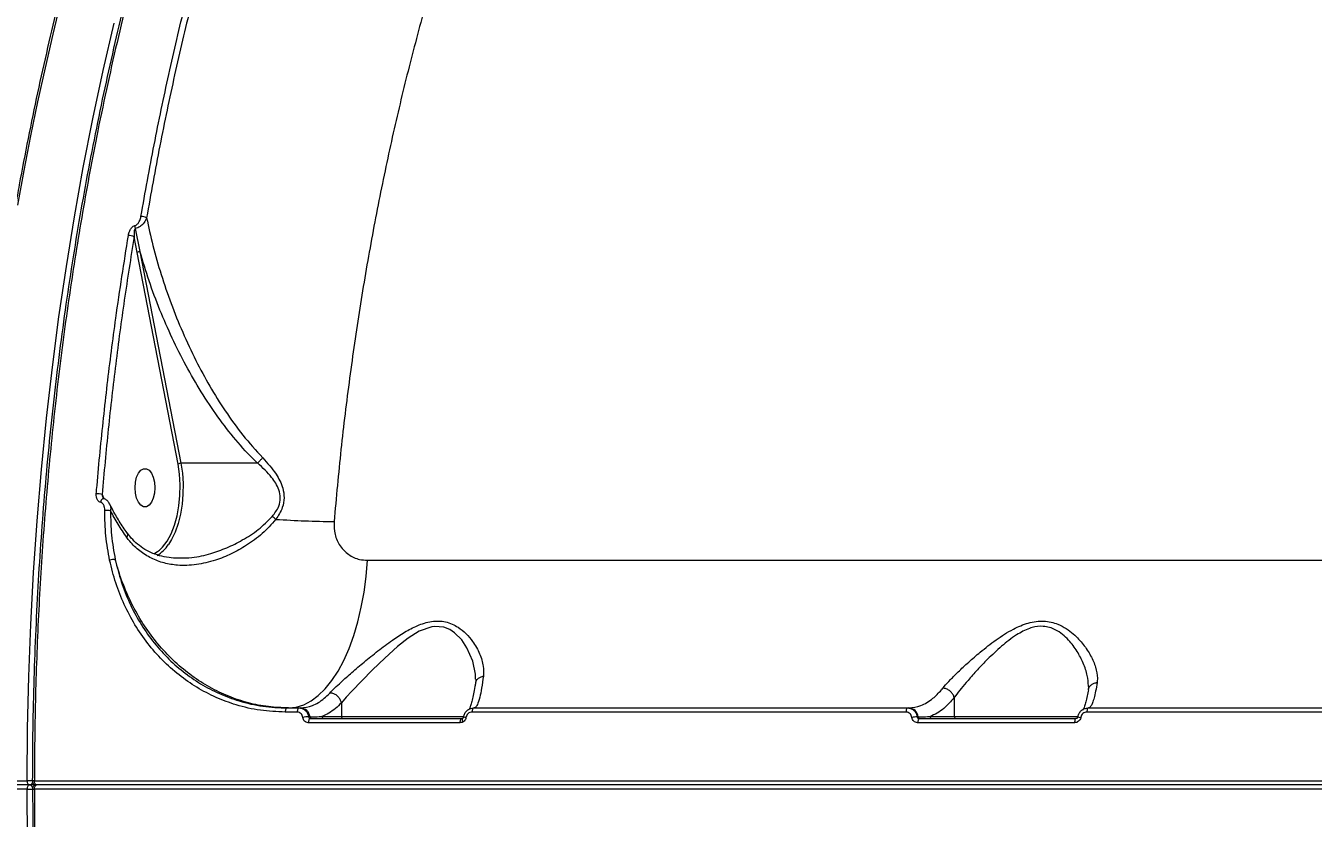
# Model space of a CAD drawing. Header units: millimetres. Extents: x -6028 to 5958, y -6064 to 4137.
# Drawn here: x -1235.9 to -934.9, y 1356 to 1541.2 of the extents above; entities that cross this region are included whole.
import ezdxf

# ---------------------------------------------------------------- set-up
doc = ezdxf.new("R2010")
doc.units = ezdxf.units.MM
for name, color, linetype in [('DIKOM_ОБЪЕКТ', 7, 'Continuous'), ('DIKOM_РАЗМЕР_ЗОНА', 7, 'Continuous'), ('DIKOM_РАЗМЕР_ОБЪЕКТА', 7, 'Continuous')]:
    doc.layers.add(name, color=color, linetype=linetype)
doc.styles.add('style1', font='arial.ttf', dxfattribs={"width": 0.8})
doc.dimstyles.new('1-50', dxfattribs={"dimtxt": 300, "dimasz": 200, "dimexe": 100, "dimexo": 0, "dimgap": 100, "dimtad": 1, "dimtxsty": 'style1', "dimcen": 200, "dimclrd": 7, "dimclre": 7, "dimclrt": 7, "dimadec": 1, "dimazin": 2, "dimtfac": 1, "dimtmove": 0, "dimatfit": 2, "dimfxl": 0, "dimlwd": 25, "dimlwe": 18, "dimarcsym": 0})

# ---------------------------------------------------------------- blocks, each defined once
blk = doc.blocks.new('*D9')
at = {"layer": 'Defpoints', "color": 0, "transparency": 16777216}
for p in [(-6027.56, 1459.58), (4556.58, 1382.7), (4556.58, -5964.37)]:
    blk.add_point(p, dxfattribs=at)
at = {"layer": 'DIKOM_РАЗМЕР_ЗОНА', "color": 7, "lineweight": 18, "transparency": 16777216}
for p, q in [((-6027.56, 1459.58), (-6027.56, -6064.37)), ((4556.58, 1382.7), (4556.58, -6064.37))]:
    blk.add_line(p, q, dxfattribs=at)
at = {"layer": 'DIKOM_РАЗМЕР_ЗОНА', "color": 7, "lineweight": 25, "transparency": 16777216}
blk.add_line((-5827.56, -5964.37), (4356.58, -5964.37), dxfattribs=at)
at = {"layer": 'DIKOM_РАЗМЕР_ЗОНА', "color": 7, "transparency": 16777216}
for points in [[(-5827.56, -5931.03), (-5827.56, -5997.7), (-6027.56, -5964.37)], [(4356.58, -5931.03), (4356.58, -5997.7), (4556.58, -5964.37)]]:
    blk.add_solid(points, dxfattribs=at)
at = {"layer": 'DIKOM_РАЗМЕР_ЗОНА', "color": 7, "transparency": 16777216, "insert": (157.08, -5711.2), "char_height": 300, "attachment_point": 5, "style": 'style1'}
blk.add_mtext('10600', dxfattribs=at)
blk = doc.blocks.new('*D12')
at = {"layer": 'Defpoints', "color": 0, "transparency": 16777216}
for p in [(3056.58, 1987.9), (-4027.97, 676.5), (3056.58, -3714.77)]:
    blk.add_point(p, dxfattribs=at)
at = {"layer": 'DIKOM_РАЗМЕР_ОБЪЕКТА', "color": 7, "lineweight": 18, "transparency": 16777216}
for p, q in [((3056.58, 1987.9), (3056.58, -3814.77)), ((-4027.97, 676.5), (-4027.97, -3814.77))]:
    blk.add_line(p, q, dxfattribs=at)
at = {"layer": 'DIKOM_РАЗМЕР_ОБЪЕКТА', "color": 7, "lineweight": 25, "transparency": 16777216}
blk.add_line((-3827.97, -3714.77), (2856.58, -3714.77), dxfattribs=at)
at = {"layer": 'DIKOM_РАЗМЕР_ОБЪЕКТА', "color": 7, "transparency": 16777216}
for points in [[(-3827.97, -3681.44), (-3827.97, -3748.11), (-4027.97, -3714.77)], [(2856.58, -3681.44), (2856.58, -3748.11), (3056.58, -3714.77)]]:
    blk.add_solid(points, dxfattribs=at)
at = {"layer": 'DIKOM_РАЗМЕР_ОБЪЕКТА', "color": 7, "transparency": 16777216, "insert": (20, -3461.6), "char_height": 300, "attachment_point": 5, "style": 'style1'}
blk.add_mtext('7100', dxfattribs=at)

msp = doc.modelspace()

# ---------------------------------------------------------------- linework, layer by layer
at = {"layer": 'DIKOM_ОБЪЕКТ', "color": 7, "linetype": 'Continuous', "lineweight": 15}
for p, q in [((-1210.3, 1493.814), (-1209.21, 1488.411)), ((-1209.88, 1488.235), (-1210.579, 1491.894)), ((-1200.313, 1438.762), (-1209.88, 1488.235)), ((-1209.21, 1488.411), (-1199.644, 1438.937)), ((-1181.691, 1438.937), (-1199.644, 1438.937)), ((-1218.066, 1431.646), (-1217.664, 1430.709)), ((-1200.397, 1416.814), (-1199.969, 1416.828)), ((-1155.994, 1416.273), (-677.336, 1416.273)), ((-987.413, 1386.788), (-987.431, 1386.946)), ((-1162.106, 1382.967), (-1162.106, 1379.771)), ((-1018.82, 1384.175), (-1018.82, 1379.771)), ((-1172.427, 1380.811), (-1175.262, 1380.811)), ((-1174.797, 1381.771), (-1171.964, 1381.771)), ((-1171.964, 1381.771), (-1171.686, 1381.771)), ((-1169.778, 1379.687), (-1169.45, 1379.687)), ((-1169.379, 1379.271), (-1133.968, 1379.271)), ((-1166.677, 1379.771), (-1162.106, 1379.771)), ((-1162.106, 1379.771), (-1133.455, 1379.771)), ((-1133.528, 1379.687), (-1133.534, 1379.684)), ((-1030.092, 1380.811), (-1131.556, 1380.811)), ((-1131.126, 1381.771), (-1029.747, 1381.771)), ((-1029.747, 1381.771), (-1029.468, 1381.771)), ((-1027.481, 1379.687), (-1027.232, 1379.687)), ((-1027, 1379.271), (-990.364, 1379.271)), ((-1024.452, 1379.771), (-1018.82, 1379.771)), ((-1018.82, 1379.771), (-989.796, 1379.771)), ((-989.903, 1379.687), (-989.908, 1379.687)), ((-881.199, 1380.811), (-987.79, 1380.811)), ((-987.48, 1381.771), (-880.976, 1381.771)), ((-1134.4, 1378.305), (-1169.84, 1378.305)), ((-990.677, 1378.305), (-1027.344, 1378.305)), ((-1650.488, 1364.773), (-1235.619, 1364.773)), ((-1235.104, 1363.771), (-1649.973, 1363.771)), ((-1233.39, 1363.771), (-1235.104, 1363.771)), ((-1233.904, 1364.773), (-612.567, 1364.773)), ((-612.567, 1363.771), (-1233.39, 1363.771)), ((-1235.619, 1362.768), (-1650.488, 1362.768)), ((-612.567, 1362.768), (-1233.904, 1362.768))]:
    msp.add_line(p, q, dxfattribs=at)
at = {"layer": 'DIKOM_ОБЪЕКТ', "color": 7, "linetype": 'Continuous', "lineweight": 15, "flags": 128}
for points in [[(-1223.665, 1562.404), (-1225.725, 1554.765), (-1227.704, 1547.046), (-1229.601, 1539.25), (-1231.415, 1531.379), (-1233.145, 1523.438), (-1234.791, 1515.43), (-1236.352, 1507.358), (-1237.827, 1499.225)], [(-1235.619, 1364.773), (-1235.513, 1376.96), (-1235.225, 1389.136), (-1234.755, 1401.291), (-1234.103, 1413.414), (-1233.271, 1425.496), (-1232.258, 1437.525), (-1231.066, 1449.493), (-1229.696, 1461.388), (-1228.148, 1473.201), (-1226.425, 1484.921), (-1224.527, 1496.54), (-1222.456, 1508.047), (-1220.215, 1519.432), (-1217.803, 1530.686), (-1215.225, 1541.8)], [(-1210.364, 1433.23), (-1210.27, 1434.498), (-1209.996, 1435.663), (-1209.564, 1436.631), (-1209.009, 1437.323), (-1208.376, 1437.684), (-1207.716, 1437.684), (-1207.083, 1437.323), (-1206.528, 1436.631), (-1206.096, 1435.663), (-1205.822, 1434.498), (-1205.728, 1433.23), (-1205.822, 1431.962), (-1206.096, 1430.797), (-1206.528, 1429.829), (-1207.083, 1429.136), (-1207.716, 1428.776), (-1208.376, 1428.776), (-1209.009, 1429.136), (-1209.564, 1429.829), (-1209.996, 1430.797), (-1210.27, 1431.962), (-1210.364, 1433.23)], [(-1204.641, 1418.66), (-1203.926, 1419.373), (-1202.87, 1420.78), (-1201.939, 1422.488), (-1201.155, 1424.455), (-1200.538, 1426.634), (-1200.102, 1428.973), (-1199.859, 1431.414), (-1199.813, 1433.899), (-1199.965, 1436.368), (-1200.313, 1438.762)], [(-1199.644, 1438.937), (-1199.299, 1436.602), (-1199.134, 1434.193), (-1199.153, 1431.763), (-1199.356, 1429.365), (-1199.738, 1427.051), (-1200.291, 1424.871), (-1201.002, 1422.872), (-1201.858, 1421.098), (-1202.574, 1419.95)], [(-1205.967, 1417.747), (-1205.081, 1418.301), (-1204.641, 1418.66)], [(-1174.456, 1381.771), (-1172.678, 1381.953), (-1170.917, 1382.498), (-1169.187, 1383.402), (-1167.506, 1384.655), (-1165.888, 1386.247), (-1164.348, 1388.163), (-1162.901, 1390.385), (-1161.559, 1392.894), (-1160.334, 1395.666), (-1159.238, 1398.675), (-1158.281, 1401.896), (-1157.471, 1405.297), (-1156.817, 1408.849), (-1156.323, 1412.519), (-1155.994, 1416.273)], [(-1130.752, 1388.495), (-1130.741, 1389.636), (-1131.379, 1392.677), (-1132.744, 1395.798), (-1133.99, 1397.65), (-1135.638, 1399.32), (-1136.794, 1400.09), (-1138.16, 1400.64), (-1140.347, 1400.825), (-1140.988, 1400.737), (-1143.892, 1399.694), (-1146.489, 1398.074), (-1148.989, 1396.109), (-1151.972, 1393.437), (-1154.822, 1390.678), (-1157.357, 1388.117), (-1159.695, 1385.671), (-1160.99, 1384.26), (-1162.106, 1382.974), (-1162.106, 1382.973), (-1162.106, 1382.973)], [(-1174.797, 1381.771), (-1174.885, 1381.752), (-1174.97, 1381.698), (-1175.049, 1381.61), (-1175.119, 1381.492), (-1175.177, 1381.347), (-1175.221, 1381.181), (-1175.25, 1381), (-1175.262, 1380.811)], [(-1171.964, 1381.771), (-1172.052, 1381.752), (-1172.137, 1381.698), (-1172.216, 1381.61), (-1172.285, 1381.492), (-1172.343, 1381.347), (-1172.387, 1381.181), (-1172.416, 1381), (-1172.427, 1380.811)], [(-1169.379, 1379.271), (-1169.467, 1379.252), (-1169.552, 1379.198), (-1169.63, 1379.109), (-1169.699, 1378.99), (-1169.757, 1378.844), (-1169.8, 1378.677), (-1169.828, 1378.495), (-1169.84, 1378.305)], [(-1133.968, 1379.271), (-1134.05, 1379.252), (-1134.13, 1379.198), (-1134.203, 1379.109), (-1134.268, 1378.99), (-1134.322, 1378.844), (-1134.363, 1378.677), (-1134.389, 1378.495), (-1134.4, 1378.305)], [(-1133.758, 1379.33), (-1133.811, 1379.294), (-1133.848, 1379.233), (-1133.868, 1379.149), (-1133.872, 1379.044), (-1133.857, 1378.921), (-1133.826, 1378.784), (-1133.779, 1378.638), (-1133.717, 1378.485)], [(-1131.126, 1381.771), (-1131.208, 1381.752), (-1131.287, 1381.698), (-1131.36, 1381.61), (-1131.424, 1381.492), (-1131.478, 1381.347), (-1131.518, 1381.181), (-1131.545, 1381), (-1131.556, 1380.811)], [(-1029.747, 1381.771), (-1029.813, 1381.752), (-1029.876, 1381.698), (-1029.935, 1381.61), (-1029.986, 1381.492), (-1030.029, 1381.347), (-1030.062, 1381.181), (-1030.083, 1381), (-1030.092, 1380.811)], [(-1027, 1379.271), (-1027.066, 1379.252), (-1027.129, 1379.198), (-1027.188, 1379.109), (-1027.239, 1378.99), (-1027.282, 1378.844), (-1027.314, 1378.677), (-1027.335, 1378.495), (-1027.344, 1378.305)], [(-990.364, 1379.271), (-990.424, 1379.252), (-990.481, 1379.198), (-990.535, 1379.109), (-990.582, 1378.99), (-990.621, 1378.844), (-990.65, 1378.677), (-990.669, 1378.495), (-990.677, 1378.305)], [(-987.48, 1381.771), (-987.539, 1381.752), (-987.596, 1381.698), (-987.648, 1381.61), (-987.695, 1381.492), (-987.734, 1381.347), (-987.763, 1381.181), (-987.782, 1381), (-987.79, 1380.811)], [(-1235.619, 1364.773), (-1235.609, 1364.578), (-1235.58, 1364.39), (-1235.533, 1364.216), (-1235.469, 1364.064), (-1235.391, 1363.94), (-1235.302, 1363.847), (-1235.205, 1363.79), (-1235.104, 1363.771)], [(-1235.104, 1363.771), (-1235.205, 1363.751), (-1235.302, 1363.694), (-1235.391, 1363.602), (-1235.469, 1363.477), (-1235.533, 1363.325), (-1235.58, 1363.152), (-1235.609, 1362.964), (-1235.619, 1362.768)], [(-1233.39, 1363.771), (-1233.49, 1363.79), (-1233.587, 1363.847), (-1233.676, 1363.94), (-1233.754, 1364.064), (-1233.818, 1364.216), (-1233.865, 1364.39), (-1233.894, 1364.578), (-1233.904, 1364.773)], [(-1233.904, 1362.768), (-1233.894, 1362.964), (-1233.865, 1363.152), (-1233.818, 1363.325), (-1233.754, 1363.477), (-1233.676, 1363.602), (-1233.587, 1363.694), (-1233.49, 1363.751), (-1233.39, 1363.771)], [(-1235.513, 1350.581), (-1235.619, 1362.768)]]:
    msp.add_lwpolyline(points, dxfattribs=at)
at = {"layer": 'DIKOM_ОБЪЕКТ', "color": 7, "linetype": 'Continuous', "lineweight": 15}
for centre, radius, start, end in [((-1208.966, 1493.671), 2.951, 63.82366, 90.19908), ((-1208.227, 1494.512), 2.187, 181.14208, 198.60275), ((-1211.893, 1489.227), 2.973, 63.78227, 90.46346), ((-1209.224, 1487.1), 1.311, 89.39053, 120.01952), ((-1199.658, 1437.627), 1.311, 89.38961, 120.02044), ((-1219.386, 1426.355), 5.453, 75.99468, 90.37167), ((-1217.492, 1429.739), 0.979, 108.95043, 174.018), ((-1217.008, 1423.317), 4.608, 78.52826, 95.21344), ((-1206.466, 1388.434), 47.357, 52.18433, 53.48617), ((-1161.23, 1671.166), 245.855, 266.22186, 269.39267), ((-1209.597, 1424.588), 8.417, 301.52536, 326.55978), ((-1215.247, 1413.504), 2.964, 84.93781, 110.78147), ((-1171.781, 1379.427), 2.345, 6.36768, 87.66891), ((-1169.876, 1373.525), 6.163, 89.08916, 101.78204), ((-1168.984, 1379.739), 0.469, 186.36592, 267.66919), ((-1166.199, 1379.748), 0.478, 177.33871, 267.07373), ((-1161.628, 1379.748), 0.479, 177.35333, 267.05911), ((-1132.649, 1382.292), 2.754, 251.25244, 263.13242), ((-1029.563, 1379.427), 2.345, 6.36703, 87.66879), ((-1027.366, 1372.575), 7.113, 90.92597, 100.97094), ((-1026.766, 1379.739), 0.469, 186.36964, 267.66547), ((-1023.975, 1379.748), 0.478, 177.34243, 267.06626), ((-1018.342, 1379.748), 0.478, 177.34035, 267.06834), ((-987.959, 1388.082), 8.619, 256.92907, 261.4923), ((-1235.626, 947.861), 416.912, 89.83006, 89.99904), ((-1235.144, 1364.639), 0.869, 272.65056, 343.12013), ((-1235.144, 1362.903), 0.869, 16.87987, 87.34944), ((-1233.39, 1364.771), 1, 179.92957, 270), ((-1233.39, 1362.771), 1, 90, 180.07043), ((-1234.056, 1327.736), 37.037, 89.76518, 90.5163), ((-1235.608, 1767.517), 404.749, 269.99842, 270.17248), ((-1234.054, 1401.648), 38.88, 269.50559, 270.22129)]:
    msp.add_arc(centre, radius, start, end, dxfattribs=at)
for points, knots in [([(-1065.735, 1773.28), (-1066.212, 1773.079), (-1068.634, 1772.062), (-1072.957, 1769.927), (-1078.691, 1766.866), (-1084.359, 1763.486), (-1089.966, 1759.817), (-1095.514, 1755.851), (-1101.004, 1751.589), (-1106.438, 1747.03), (-1111.816, 1742.171), (-1117.141, 1737.011), (-1122.414, 1731.548), (-1127.625, 1725.792), (-1132.753, 1719.765), (-1137.778, 1713.49), (-1142.69, 1706.98), (-1147.49, 1700.233), (-1152.182, 1693.249), (-1156.766, 1686.024), (-1161.244, 1678.558), (-1165.618, 1670.848), (-1169.889, 1662.893), (-1174.058, 1654.689), (-1178.125, 1646.234), (-1182.088, 1637.534), (-1185.932, 1628.622), (-1189.64, 1619.532), (-1193.203, 1610.289), (-1196.621, 1600.894), (-1199.895, 1591.347), (-1203.027, 1581.642), (-1206.018, 1571.777), (-1208.869, 1561.751), (-1211.581, 1551.559), (-1214.154, 1541.2), (-1216.589, 1530.668), (-1218.885, 1519.968), (-1221.036, 1509.127), (-1223.032, 1498.192), (-1224.866, 1487.198), (-1226.537, 1476.158), (-1228.045, 1465.066), (-1229.393, 1453.919), (-1230.58, 1442.712), (-1231.608, 1431.442), (-1232.476, 1420.107), (-1233.184, 1408.703), (-1233.735, 1397.227), (-1234.12, 1385.676), (-1234.347, 1374.849), (-1234.369, 1367.872), (-1234.379, 1364.772)], [0, 0, 0, 0, 0.0050085, 0.0254357, 0.0457827, 0.0660727, 0.0863282, 0.1065727, 0.1268269, 0.1471077, 0.1674371, 0.1878381, 0.2083331, 0.2289376, 0.2495473, 0.270046, 0.2904525, 0.3107897, 0.331081, 0.3513487, 0.3716161, 0.3919014, 0.4122245, 0.4326087, 0.4530769, 0.4736517, 0.4942677, 0.5147983, 0.5352284, 0.5555809, 0.5758793, 0.5961465, 0.616406, 0.6366782, 0.6569812, 0.6773378, 0.6977712, 0.7183046, 0.7389179, 0.759486, 0.7799393, 0.8003082, 0.820616, 0.840886, 0.8611413, 0.8814047, 0.901692, 0.9220263, 0.9424307, 0.9629282, 0.9835284, 1, 1, 1, 1]), ([(-1065.433, 1773.22), (-1066.741, 1772.684), (-1071.961, 1770.546), (-1080.936, 1765.522), (-1092.421, 1758.092), (-1103.767, 1749.242), (-1114.945, 1739.082), (-1125.704, 1727.806), (-1136.018, 1715.488), (-1145.871, 1702.21), (-1155.422, 1687.758), (-1164.626, 1672.13), (-1173.44, 1655.355), (-1181.67, 1637.802), (-1189.303, 1619.548), (-1196.336, 1600.687), (-1202.886, 1580.911), (-1208.906, 1560.25), (-1214.363, 1538.756), (-1218.935, 1517.828), (-1222.714, 1497.62), (-1225.801, 1478.251), (-1228.412, 1458.545), (-1230.534, 1438.554), (-1232.146, 1418.493), (-1233.242, 1398.463), (-1233.805, 1380.594), (-1233.875, 1369.351), (-1233.904, 1364.773)], [0, 0, 0, 0, 0.01378405, 0.05500133, 0.09618725, 0.13856974, 0.18098622, 0.22336858, 0.26455436, 0.30577222, 0.34695805, 0.38934016, 0.43175691, 0.47413927, 0.51532508, 0.55654259, 0.59772846, 0.64011065, 0.68252739, 0.72490953, 0.76075576, 0.79664389, 0.83253191, 0.86876015, 0.90498835, 0.94029887, 0.97568938, 1, 1, 1, 1]), ([(-967.542, 1745.672), (-970.067, 1745.66), (-976.298, 1745.631), (-986.213, 1744.286), (-997.244, 1741.751), (-1008.283, 1737.971), (-1019.294, 1732.958), (-1030.236, 1726.683), (-1040.855, 1719.297), (-1051.125, 1710.855), (-1061.025, 1701.436), (-1070.73, 1690.874), (-1080.196, 1679.158), (-1089.384, 1666.3), (-1098.085, 1652.594), (-1106.281, 1638.112), (-1113.967, 1622.938), (-1121.275, 1606.813), (-1128.162, 1589.751), (-1134.595, 1571.791), (-1140.046, 1554.543), (-1144.631, 1538.222), (-1148.477, 1522.95), (-1151.976, 1507.319), (-1155.113, 1491.386), (-1157.875, 1475.223), (-1160.258, 1458.82), (-1162.292, 1442.19), (-1163.321, 1430.947), (-1163.836, 1425.325)], [0, 0, 0, 0, 0.0269366, 0.0664877, 0.1060696, 0.1456208, 0.1863272, 0.2270669, 0.2677732, 0.3071934, 0.3466444, 0.3860646, 0.4266351, 0.4672389, 0.5078093, 0.5471361, 0.5864933, 0.6258201, 0.666293, 0.7067988, 0.7472717, 0.778685, 0.8100986, 0.8417628, 0.873427, 0.9049435, 0.9364601, 0.96823, 1, 1, 1, 1]), ([(-1224.175, 1562.197), (-1224.664, 1560.412), (-1226.08, 1555.235), (-1228.313, 1546.555), (-1230.826, 1536.117), (-1233.189, 1525.547), (-1235.4, 1514.856), (-1237.092, 1506.015), (-1238.031, 1500.73), (-1238.325, 1499.075)], [0, 0, 0, 0, 0.0879821, 0.2551501, 0.4223165, 0.5894813, 0.7566429, 0.9238008, 1, 1, 1, 1]), ([(-1208.976, 1496.622), (-1207.976, 1502.218), (-1205.976, 1513.411), (-1202.501, 1529.902), (-1198.709, 1546.175), (-1195.873, 1556.762), (-1194.455, 1562.055)], [0, 0, 0, 0, 0.2490971, 0.4981934, 0.7490964, 1, 1, 1, 1]), ([(-1193.177, 1561.604), (-1194.581, 1556.361), (-1197.391, 1545.875), (-1201.169, 1529.681), (-1204.648, 1513.191), (-1206.659, 1501.943), (-1207.664, 1496.32)], [0, 0, 0, 0, 0.2490973, 0.498195, 0.7490973, 1, 1, 1, 1]), ([(-1210.414, 1494.468), (-1210.296, 1494.509), (-1210.06, 1494.59), (-1209.693, 1494.922), (-1209.292, 1495.511), (-1209.069, 1496.134), (-1208.991, 1496.543), (-1208.976, 1496.622)], [0, 0, 0, 0, 0.1456017, 0.2899714, 0.5321021, 0.9098136, 1, 1, 1, 1]), ([(-1207.664, 1496.32), (-1207.698, 1496.229), (-1207.877, 1495.752), (-1208.341, 1495.012), (-1209.075, 1494.339), (-1209.718, 1493.959), (-1210.102, 1493.863), (-1210.3, 1493.814)], [0, 0, 0, 0, 0.0825427, 0.4350692, 0.6772448, 0.8330029, 1, 1, 1, 1]), ([(-1207.664, 1496.32), (-1207.195, 1494.151), (-1206.233, 1489.707), (-1204.307, 1483.026), (-1201.993, 1476.265), (-1199.288, 1469.558), (-1196.258, 1463.1), (-1192.943, 1456.948), (-1189.293, 1451.094), (-1185.24, 1445.406), (-1182.089, 1441.961), (-1180.514, 1440.239)], [0, 0, 0, 0, 0.1079569, 0.2212637, 0.3345715, 0.4497835, 0.5649864, 0.672071, 0.7791293, 0.8896208, 1, 1, 1, 1]), ([(-1211.917, 1492.2), (-1211.901, 1492.288), (-1211.82, 1492.722), (-1211.582, 1493.382), (-1211.161, 1493.997), (-1210.778, 1494.342), (-1210.536, 1494.426), (-1210.414, 1494.468)], [0, 0, 0, 0, 0.0950939, 0.4719648, 0.7157787, 0.8572412, 1, 1, 1, 1]), ([(-1210.3, 1493.814), (-1210.322, 1493.797), (-1210.364, 1493.762), (-1210.428, 1493.644), (-1210.511, 1493.388), (-1210.585, 1492.861), (-1210.598, 1492.331), (-1210.582, 1491.968), (-1210.579, 1491.894)], [0, 0, 0, 0, 0.0461215, 0.0901427, 0.2101273, 0.4598253, 0.8891843, 1, 1, 1, 1]), ([(-1219.421, 1431.808), (-1219.365, 1432.466), (-1219.084, 1435.754), (-1218.297, 1444.291), (-1216.89, 1457.354), (-1214.748, 1474.249), (-1212.93, 1485.777), (-1211.917, 1492.2)], [0, 0, 0, 0, 0.0321659, 0.1608353, 0.4183961, 0.6759572, 1, 1, 1, 1]), ([(-1210.579, 1491.894), (-1211.365, 1486.969), (-1212.935, 1477.119), (-1214.932, 1462.114), (-1216.685, 1446.965), (-1217.606, 1436.752), (-1218.066, 1431.646)], [0, 0, 0, 0, 0.24931369, 0.4986283, 0.74931387, 1, 1, 1, 1]), ([(-1181.691, 1438.937), (-1181.87, 1439.109), (-1183.664, 1440.842), (-1186.888, 1444.369), (-1191.098, 1449.823), (-1194.962, 1455.629), (-1198.517, 1461.782), (-1201.734, 1468.163), (-1204.613, 1474.779), (-1207.157, 1481.532), (-1208.526, 1486.118), (-1209.21, 1488.411)], [0, 0, 0, 0, 0.012974, 0.1306092, 0.2483381, 0.370448, 0.4925894, 0.618292, 0.7440048, 0.8720022, 1, 1, 1, 1]), ([(-1180.514, 1440.239), (-1180.544, 1440.208), (-1180.757, 1439.993), (-1181.19, 1439.535), (-1181.51, 1439.149), (-1181.683, 1438.94)], [0, 0, 0, 0, 0.069976, 0.4978355, 1, 1, 1, 1]), ([(-1180.514, 1440.239), (-1179.405, 1439.01), (-1177.884, 1437.325), (-1176.462, 1434.843), (-1175.725, 1433.008), (-1175.405, 1430.878), (-1175.856, 1428.286), (-1176.854, 1426.74), (-1177.43, 1425.846)], [0, 0, 0, 0, 0.3030729, 0.4152376, 0.5295141, 0.6687554, 0.8085416, 1, 1, 1, 1]), ([(-1181.683, 1438.94), (-1181.684, 1438.94), (-1181.686, 1438.938), (-1181.689, 1438.937), (-1181.691, 1438.937), (-1181.691, 1438.937)], [0, 0, 0, 0, 0.34250503, 0.82052868, 1, 1, 1, 1]), ([(-1178.288, 1426.496), (-1177.706, 1427.255), (-1176.714, 1428.55), (-1176.264, 1430.845), (-1176.646, 1432.703), (-1177.434, 1434.283), (-1178.97, 1436.44), (-1180.511, 1437.92), (-1181.682, 1438.939), (-1181.683, 1438.94)], [0, 0, 0, 0, 0.1886153, 0.3216659, 0.455548, 0.5691419, 0.6831255, 0.9996828, 1, 1, 1, 1]), ([(-1218.466, 1429.841), (-1218.5, 1429.85), (-1218.653, 1429.891), (-1218.923, 1430.064), (-1219.224, 1430.468), (-1219.431, 1431.074), (-1219.425, 1431.557), (-1219.421, 1431.808)], [0, 0, 0, 0, 0.0490806, 0.2179017, 0.4266577, 0.7022433, 1, 1, 1, 1]), ([(-1218.066, 1431.646), (-1218.033, 1431.478), (-1217.98, 1431.203), (-1217.87, 1430.937), (-1217.827, 1430.834)], [0, 0, 0, 0, 0.6096793, 1, 1, 1, 1]), ([(-1217.721, 1430.649), (-1217.719, 1430.648), (-1217.705, 1430.644), (-1217.743, 1430.669), (-1217.792, 1430.737), (-1217.819, 1430.807), (-1217.829, 1430.833)], [0, 0, 0, 0, 0.0715267, 0.4240642, 0.7839669, 1, 1, 1, 1]), ([(-1216.306, 1429.389), (-1216.371, 1429.535), (-1216.542, 1429.916), (-1217.027, 1430.352), (-1217.48, 1430.637), (-1217.733, 1430.65), (-1217.747, 1430.651)], [0, 0, 0, 0, 0.238088, 0.6202609, 0.9793827, 1, 1, 1, 1]), ([(-1217.426, 1427.906), (-1217.439, 1428.155), (-1217.466, 1428.648), (-1217.71, 1429.248), (-1218.05, 1429.677), (-1218.331, 1429.788), (-1218.466, 1429.841)], [0, 0, 0, 0, 0.29745875, 0.58904542, 0.8028378, 1, 1, 1, 1]), ([(-1216.298, 1416.275), (-1216.646, 1418.17), (-1217.347, 1421.987), (-1217.4, 1425.923), (-1217.426, 1427.906)], [0, 0, 0, 0, 0.4964929, 1, 1, 1, 1]), ([(-1216.306, 1429.369), (-1216.217, 1429.181), (-1216.004, 1428.728), (-1216.059, 1428.163), (-1216.091, 1427.833)], [0, 0, 0, 0, 0.415945, 1, 1, 1, 1]), ([(-1212.115, 1422.556), (-1212.134, 1422.58), (-1212.853, 1423.509), (-1214.051, 1425.399), (-1215.421, 1427.662), (-1216.053, 1428.999), (-1216.241, 1429.397)], [0, 0, 0, 0, 0.0107307, 0.4189126, 0.8270855, 1, 1, 1, 1]), ([(-1216.091, 1427.833), (-1216.066, 1425.921), (-1216.015, 1422.07), (-1215.33, 1418.336), (-1214.985, 1416.456)], [0, 0, 0, 0, 0.4964825, 1, 1, 1, 1]), ([(-1212.28, 1421.602), (-1212.986, 1422.624), (-1214.405, 1424.675), (-1215.527, 1426.777), (-1216.091, 1427.833)], [0, 0, 0, 0, 0.497868, 1, 1, 1, 1]), ([(-1177.43, 1425.846), (-1178.451, 1424.689), (-1180.496, 1422.374), (-1184.145, 1419.787), (-1187.837, 1417.712), (-1191.78, 1416.129), (-1196.021, 1415.136), (-1200.079, 1414.976), (-1203.607, 1415.562), (-1206.6, 1416.655), (-1209.318, 1418.368), (-1211.167, 1420.131), (-1212.06, 1421.312), (-1212.28, 1421.602)], [0, 0, 0, 0, 0.1071391, 0.2145794, 0.3113458, 0.4080914, 0.5217524, 0.635295, 0.7192621, 0.8031775, 0.8878213, 0.9724038, 1, 1, 1, 1]), ([(-1199.969, 1416.828), (-1198.999, 1416.828), (-1196.562, 1416.829), (-1192.815, 1417.722), (-1188.861, 1419.137), (-1185.145, 1421.024), (-1181.454, 1423.334), (-1179.342, 1425.443), (-1178.288, 1426.496)], [0, 0, 0, 0, 0.1257116, 0.3161072, 0.4793108, 0.6425499, 0.8215651, 1, 1, 1, 1]), ([(-1163.836, 1425.325), (-1163.826, 1424.304), (-1163.805, 1422.246), (-1162.52, 1419.516), (-1160.491, 1417.485), (-1158.182, 1416.424), (-1156.619, 1416.316), (-1155.994, 1416.273)], [0, 0, 0, 0, 0.209908, 0.4228949, 0.6382596, 0.8553552, 1, 1, 1, 1]), ([(-1212.28, 1421.602), (-1212.263, 1421.63), (-1212.196, 1421.742), (-1212.067, 1422.016), (-1211.993, 1422.344), (-1212.106, 1422.488), (-1212.151, 1422.545)], [0, 0, 0, 0, 0.0693641, 0.2759685, 0.7123543, 1, 1, 1, 1]), ([(-1200.382, 1416.756), (-1201.063, 1416.785), (-1202.515, 1416.847), (-1204.621, 1417.301), (-1206.669, 1418.04), (-1208.522, 1419.056), (-1210.164, 1420.342), (-1211.36, 1421.521), (-1211.929, 1422.35), (-1212.092, 1422.586)], [0, 0, 0, 0, 0.147921, 0.3153688, 0.4784172, 0.6368019, 0.789916, 0.9400843, 1, 1, 1, 1]), ([(-1175.262, 1380.811), (-1177.2, 1380.894), (-1181.077, 1381.059), (-1186.494, 1382.31), (-1191.46, 1384.155), (-1195.945, 1386.505), (-1200.148, 1389.41), (-1203.997, 1392.859), (-1207.451, 1396.789), (-1210.463, 1401.146), (-1212.961, 1405.893), (-1214.98, 1410.936), (-1215.859, 1414.497), (-1216.298, 1416.275)], [0, 0, 0, 0, 0.1021837, 0.2043679, 0.2924898, 0.3808915, 0.4690131, 0.5574037, 0.6460763, 0.734467, 0.8228832, 0.9115802, 1, 1, 1, 1]), ([(-1174.456, 1381.771), (-1176.039, 1381.83), (-1179.205, 1381.948), (-1183.904, 1382.889), (-1188.499, 1384.402), (-1192.927, 1386.515), (-1197.134, 1389.188), (-1201.053, 1392.42), (-1204.641, 1396.153), (-1207.849, 1400.342), (-1210.617, 1404.952), (-1212.918, 1409.911), (-1214.274, 1413.816), (-1214.871, 1416.031), (-1214.985, 1416.456)], [0, 0, 0, 0, 0.0874428, 0.1748871, 0.2633132, 0.3520181, 0.4404468, 0.5297498, 0.6193389, 0.7086415, 0.7985501, 0.8887511, 0.9786595, 1, 1, 1, 1]), ([(-1214.985, 1416.456), (-1214.557, 1414.717), (-1213.7, 1411.234), (-1211.726, 1406.301), (-1209.283, 1401.659), (-1206.334, 1397.397), (-1202.952, 1393.554), (-1199.182, 1390.181), (-1195.065, 1387.339), (-1190.671, 1385.041), (-1185.805, 1383.237), (-1180.496, 1382.013), (-1176.696, 1381.851), (-1174.797, 1381.771)], [0, 0, 0, 0, 0.0883732, 0.1770247, 0.2653928, 0.3537671, 0.4424264, 0.5308007, 0.6189456, 0.707372, 0.7955212, 0.8977595, 1, 1, 1, 1]), ([(-1164.843, 1385.252), (-1164.462, 1385.641), (-1163.699, 1386.418), (-1161.976, 1388.012), (-1159.694, 1390.039), (-1156.774, 1392.517), (-1153.608, 1395.101), (-1150.445, 1397.475), (-1147.369, 1399.513), (-1144.315, 1401.125), (-1141.564, 1401.993), (-1139.342, 1402.125), (-1137.709, 1401.926), (-1136.188, 1401.418), (-1134.521, 1400.512), (-1132.873, 1399.144), (-1131.116, 1397.033), (-1129.686, 1394.448), (-1128.835, 1391.649), (-1128.889, 1389.965), (-1128.913, 1389.198)], [0, 0, 0, 0, 0.0450802, 0.0901826, 0.1588891, 0.2276837, 0.2984037, 0.3691129, 0.4250476, 0.4808188, 0.5408186, 0.5713834, 0.6019542, 0.6344661, 0.6670298, 0.7198463, 0.7727699, 0.8528827, 0.9329861, 1, 1, 1, 1]), ([(-1021.487, 1386.39), (-1021.38, 1386.518), (-1020.855, 1387.149), (-1019.717, 1388.389), (-1017.804, 1390.299), (-1015.48, 1392.467), (-1012.537, 1395.006), (-1009.108, 1397.719), (-1005.344, 1400.132), (-1002.109, 1401.537), (-999.681, 1402.043), (-997.871, 1402.127), (-996.14, 1401.877), (-994.353, 1401.299), (-992.595, 1400.351), (-990.542, 1398.774), (-988.543, 1396.626), (-986.805, 1393.951), (-985.664, 1391.273), (-985.272, 1389.17), (-985.376, 1388.048), (-985.407, 1387.71)], [0, 0, 0, 0, 0.0134558, 0.0663231, 0.1192314, 0.1832736, 0.2473508, 0.3264805, 0.4053655, 0.4678602, 0.4990972, 0.5303038, 0.561443, 0.5926224, 0.6345146, 0.6764895, 0.7480859, 0.8197617, 0.8939598, 0.9680662, 1, 1, 1, 1]), ([(-987.431, 1386.946), (-987.485, 1387.736), (-987.602, 1389.431), (-988.551, 1392.18), (-990.001, 1395.009), (-991.684, 1397.292), (-993.458, 1398.987), (-994.958, 1399.996), (-996.518, 1400.63), (-998.326, 1400.954), (-999.953, 1400.755), (-1002.055, 1400.097), (-1004.595, 1398.749), (-1007.852, 1396.177), (-1010.852, 1393.338), (-1013.445, 1390.636), (-1015.5, 1388.348), (-1017.214, 1386.31), (-1018.239, 1384.999), (-1018.725, 1384.315), (-1018.821, 1384.183), (-1018.821, 1384.182)], [0, 0, 0, 0, 0.0701834, 0.1506101, 0.2253891, 0.3017926, 0.3439052, 0.3869444, 0.4167317, 0.4476653, 0.4960684, 0.5079771, 0.5704694, 0.6516124, 0.735917, 0.8038433, 0.8729311, 0.9288844, 0.985838, 0.9999661, 1, 1, 1, 1]), ([(-1128.913, 1389.198), (-1129.048, 1388.233), (-1129.321, 1386.286), (-1129.794, 1384.029), (-1130.252, 1382.614), (-1130.684, 1381.886), (-1130.929, 1381.809), (-1131.052, 1381.771)], [0, 0, 0, 0, 0.2106499, 0.4247508, 0.6762109, 0.8374034, 1, 1, 1, 1]), ([(-1130.713, 1388.496), (-1130.698, 1388.195), (-1130.682, 1387.854), (-1130.754, 1387.576), (-1130.762, 1387.544)], [0, 0, 0, 0, 0.8832186, 1, 1, 1, 1]), ([(-1130.71, 1387.576), (-1130.702, 1387.67), (-1130.675, 1387.994), (-1130.337, 1388.486), (-1129.768, 1388.941), (-1129.244, 1389.136), (-1128.959, 1389.189), (-1128.913, 1389.198)], [0, 0, 0, 0, 0.1162, 0.40489838, 0.69361477, 0.9507699, 1, 1, 1, 1]), ([(-1171.686, 1381.771), (-1170.756, 1381.88), (-1168.87, 1382.101), (-1166.579, 1383.531), (-1165.27, 1384.829), (-1164.843, 1385.252)], [0, 0, 0, 0, 0.395874, 0.8032261, 1, 1, 1, 1]), ([(-1162.106, 1382.973), (-1162.18, 1383.23), (-1162.328, 1383.743), (-1162.848, 1384.426), (-1163.522, 1384.945), (-1164.18, 1385.195), (-1164.622, 1385.253), (-1164.802, 1385.253), (-1164.843, 1385.252)], [0, 0, 0, 0, 0.2123505, 0.4246935, 0.6370309, 0.849371, 0.9654987, 1, 1, 1, 1]), ([(-1130.751, 1387.582), (-1130.792, 1387.314), (-1130.936, 1386.368), (-1131.196, 1385.022), (-1131.524, 1383.563), (-1131.829, 1382.491), (-1132.081, 1381.787), (-1132.188, 1381.57), (-1132.232, 1381.481)], [0, 0, 0, 0, 0.0821098, 0.290127, 0.4974243, 0.7020418, 0.8789646, 1, 1, 1, 1]), ([(-1029.468, 1381.771), (-1028.517, 1381.877), (-1026.589, 1382.094), (-1024.021, 1383.71), (-1022.343, 1385.352), (-1021.598, 1386.255), (-1021.487, 1386.39)], [0, 0, 0, 0, 0.3435021, 0.6969434, 0.9545291, 1, 1, 1, 1]), ([(-1018.821, 1384.182), (-1018.902, 1384.431), (-1019.063, 1384.929), (-1019.602, 1385.59), (-1020.289, 1386.094), (-1020.909, 1386.319), (-1021.307, 1386.38), (-1021.444, 1386.388), (-1021.487, 1386.39)], [0, 0, 0, 0, 0.22049746, 0.44098393, 0.66146679, 0.8819473, 0.96357024, 1, 1, 1, 1]), ([(-987.458, 1386.036), (-987.55, 1385.534), (-987.746, 1384.466), (-988.051, 1383.187), (-988.344, 1382.193), (-988.576, 1381.581), (-988.736, 1381.28), (-988.738, 1381.277), (-988.739, 1381.276)], [0, 0, 0, 0, 0.1823443, 0.3878506, 0.5897352, 0.7599637, 0.9110568, 1, 1, 1, 1]), ([(-987.426, 1386.947), (-987.422, 1386.905), (-987.388, 1386.564), (-987.446, 1386.304), (-987.498, 1386.075)], [0, 0, 0, 0, 0.1211179, 1, 1, 1, 1]), ([(-987.42, 1386.03), (-987.412, 1386.119), (-987.382, 1386.446), (-987.044, 1386.946), (-986.453, 1387.435), (-985.896, 1387.633), (-985.54, 1387.695), (-985.453, 1387.704), (-985.407, 1387.71)], [0, 0, 0, 0, 0.1005758, 0.3716887, 0.642811, 0.9139572, 0.9543883, 1, 1, 1, 1]), ([(-985.407, 1387.71), (-985.521, 1387.02), (-985.751, 1385.634), (-986.114, 1384.068), (-986.484, 1382.893), (-986.914, 1381.981), (-987.225, 1381.848), (-987.408, 1381.771)], [0, 0, 0, 0, 0.1872861, 0.3765494, 0.5570068, 0.7391947, 1, 1, 1, 1]), ([(-1162.106, 1382.967), (-1162.561, 1382.517), (-1163.521, 1381.567), (-1165.051, 1380.477), (-1166.133, 1380.007), (-1166.677, 1379.771)], [0, 0, 0, 0, 0.3093536, 0.653215, 1, 1, 1, 1]), ([(-1162.106, 1382.973), (-1162.106, 1382.971), (-1162.106, 1382.969), (-1162.106, 1382.967), (-1162.106, 1382.967)], [0, 0, 0, 0, 0.8019242, 1, 1, 1, 1]), ([(-1018.82, 1384.175), (-1019.616, 1383.283), (-1020.91, 1381.831), (-1022.818, 1380.481), (-1023.906, 1380.008), (-1024.452, 1379.771)], [0, 0, 0, 0, 0.4427022, 0.720176, 1, 1, 1, 1]), ([(-1018.821, 1384.182), (-1018.821, 1384.181), (-1018.82, 1384.178), (-1018.82, 1384.176), (-1018.82, 1384.175)], [0, 0, 0, 0, 0.69377801, 1, 1, 1, 1]), ([(-1171.135, 1379.558), (-1171.172, 1379.722), (-1171.246, 1380.05), (-1171.532, 1380.451), (-1171.912, 1380.724), (-1172.232, 1380.807), (-1172.404, 1380.811), (-1172.427, 1380.811)], [0, 0, 0, 0, 0.240744, 0.4813425, 0.7220788, 0.9628223, 1, 1, 1, 1]), ([(-1171.964, 1381.771), (-1171.925, 1381.77), (-1171.636, 1381.764), (-1171.097, 1381.626), (-1170.456, 1381.172), (-1169.97, 1380.506), (-1169.842, 1379.96), (-1169.778, 1379.687)], [0, 0, 0, 0, 0.0372389, 0.278112, 0.5188693, 0.7593857, 1, 1, 1, 1]), ([(-1169.84, 1378.305), (-1169.863, 1378.306), (-1170.035, 1378.309), (-1170.356, 1378.392), (-1170.736, 1378.665), (-1171.024, 1379.066), (-1171.098, 1379.394), (-1171.135, 1379.558)], [0, 0, 0, 0, 0.0372327, 0.2778845, 0.5185902, 0.7592282, 1, 1, 1, 1]), ([(-1169.778, 1379.687), (-1169.768, 1379.633), (-1169.748, 1379.523), (-1169.661, 1379.39), (-1169.542, 1379.3), (-1169.441, 1379.272), (-1169.386, 1379.271), (-1169.379, 1379.271)], [0, 0, 0, 0, 0.2402426, 0.4811306, 0.7223448, 0.9629401, 1, 1, 1, 1]), ([(-1169.45, 1379.687), (-1169.31, 1379.688), (-1168.606, 1379.69), (-1167.668, 1379.716), (-1166.89, 1379.759), (-1166.677, 1379.771)], [0, 0, 0, 0, 0.153661, 0.7682963, 1, 1, 1, 1]), ([(-1133.968, 1379.271), (-1133.917, 1379.275), (-1133.846, 1379.282), (-1133.777, 1379.32), (-1133.758, 1379.33)], [0, 0, 0, 0, 0.7206387, 1, 1, 1, 1]), ([(-1133.537, 1379.685), (-1133.541, 1379.662), (-1133.551, 1379.594), (-1133.597, 1379.492), (-1133.691, 1379.382), (-1133.719, 1379.344), (-1133.784, 1379.318), (-1133.784, 1379.318)], [0, 0, 0, 0, 0.1199006, 0.3576972, 0.633407, 0.9997759, 1, 1, 1, 1]), ([(-1132.978, 1379.558), (-1133.019, 1379.401), (-1133.102, 1379.087), (-1133.377, 1378.715), (-1133.61, 1378.558), (-1133.717, 1378.485)], [0, 0, 0, 0, 0.3509465, 0.7014071, 1, 1, 1, 1]), ([(-1133.528, 1379.687), (-1133.453, 1379.965), (-1133.302, 1380.529), (-1132.733, 1381.21), (-1131.983, 1381.681), (-1131.411, 1381.741), (-1131.126, 1381.771)], [0, 0, 0, 0, 0.24250608, 0.49170426, 0.74726446, 1, 1, 1, 1]), ([(-1131.556, 1380.811), (-1131.724, 1380.793), (-1132.06, 1380.758), (-1132.504, 1380.476), (-1132.843, 1380.067), (-1132.934, 1379.726), (-1132.978, 1379.558)], [0, 0, 0, 0, 0.2566136, 0.5136548, 0.76122, 1, 1, 1, 1]), ([(-1028.719, 1379.558), (-1028.758, 1379.721), (-1028.836, 1380.048), (-1029.139, 1380.448), (-1029.539, 1380.721), (-1029.879, 1380.807), (-1030.065, 1380.811), (-1030.092, 1380.811)], [0, 0, 0, 0, 0.2393877, 0.4786888, 0.7179186, 0.95773, 1, 1, 1, 1]), ([(-1029.747, 1381.771), (-1029.701, 1381.77), (-1029.397, 1381.764), (-1028.838, 1381.621), (-1028.178, 1381.167), (-1027.678, 1380.502), (-1027.546, 1379.959), (-1027.481, 1379.687)], [0, 0, 0, 0, 0.0422521, 0.2819849, 0.5212619, 0.7606172, 1, 1, 1, 1]), ([(-1027.344, 1378.305), (-1027.372, 1378.306), (-1027.558, 1378.309), (-1027.899, 1378.395), (-1028.299, 1378.669), (-1028.602, 1379.068), (-1028.68, 1379.395), (-1028.719, 1379.558)], [0, 0, 0, 0, 0.042596, 0.2824427, 0.5216172, 0.7607593, 1, 1, 1, 1]), ([(-1027.481, 1379.687), (-1027.468, 1379.633), (-1027.443, 1379.524), (-1027.338, 1379.391), (-1027.197, 1379.3), (-1027.076, 1379.272), (-1027.01, 1379.271), (-1027, 1379.271)], [0, 0, 0, 0, 0.2368858, 0.474253, 0.7137015, 0.9565588, 1, 1, 1, 1]), ([(-1027.232, 1379.687), (-1027.092, 1379.688), (-1026.388, 1379.69), (-1025.448, 1379.715), (-1024.668, 1379.759), (-1024.452, 1379.771)], [0, 0, 0, 0, 0.1533165, 0.7665618, 1, 1, 1, 1]), ([(-989.234, 1379.558), (-989.238, 1379.539), (-989.271, 1379.355), (-989.404, 1379.013), (-989.736, 1378.623), (-990.179, 1378.356), (-990.511, 1378.322), (-990.677, 1378.305)], [0, 0, 0, 0, 0.0278569, 0.2650184, 0.50770916, 0.75398243, 1, 1, 1, 1]), ([(-989.913, 1379.688), (-989.918, 1379.657), (-989.931, 1379.575), (-989.998, 1379.457), (-990.103, 1379.35), (-990.232, 1379.279), (-990.322, 1379.281), (-990.365, 1379.282)], [0, 0, 0, 0, 0.1140039, 0.3017425, 0.5106617, 0.762604, 1, 1, 1, 1]), ([(-989.903, 1379.687), (-989.897, 1379.72), (-989.841, 1380.027), (-989.618, 1380.594), (-989.062, 1381.242), (-988.318, 1381.686), (-987.759, 1381.742), (-987.48, 1381.771)], [0, 0, 0, 0, 0.0286317, 0.2670901, 0.5101423, 0.7556515, 1, 1, 1, 1]), ([(-987.79, 1380.811), (-987.956, 1380.794), (-988.288, 1380.76), (-988.732, 1380.494), (-989.064, 1380.104), (-989.197, 1379.763), (-989.23, 1379.578), (-989.234, 1379.558)], [0, 0, 0, 0, 0.2458052, 0.4918009, 0.7342876, 0.9715254, 1, 1, 1, 1]), ([(-1133.717, 1378.485), (-1133.779, 1378.454), (-1133.994, 1378.343), (-1134.231, 1378.321), (-1134.4, 1378.305)], [0, 0, 0, 0, 0.2879605, 1, 1, 1, 1]), ([(-1152.418, 1035.543), (-1153.678, 1037.432), (-1158.146, 1044.132), (-1165.373, 1056.699), (-1174.059, 1073.151), (-1182.213, 1090.563), (-1189.844, 1108.841), (-1196.942, 1127.959), (-1203.492, 1147.846), (-1209.462, 1168.408), (-1214.826, 1189.55), (-1219.26, 1209.844), (-1222.881, 1229.138), (-1225.821, 1247.32), (-1228.333, 1265.74), (-1230.436, 1284.575), (-1232.106, 1303.8), (-1233.314, 1323.385), (-1234.083, 1343.058), (-1234.192, 1356.202), (-1234.247, 1362.771)], [0, 0, 0, 0, 0.0246421, 0.0873686, 0.1499953, 0.212425, 0.2748547, 0.3374813, 0.4002079, 0.4629347, 0.5255613, 0.587991, 0.6385772, 0.6892155, 0.7398539, 0.79044, 0.842801, 0.89522, 0.947639, 1, 1, 1, 1]), ([(-1233.904, 1362.768), (-1233.875, 1358.19), (-1233.798, 1345.856), (-1233.122, 1325.788), (-1231.715, 1302.664), (-1229.623, 1279.506), (-1226.835, 1256.392), (-1223.343, 1233.408), (-1219.222, 1211.059), (-1214.503, 1189.406), (-1209.226, 1168.495), (-1203.305, 1147.985), (-1196.734, 1127.966), (-1189.52, 1108.523), (-1181.821, 1090.081), (-1173.677, 1072.682), (-1165.132, 1056.341), (-1156.049, 1040.792), (-1146.435, 1026.125), (-1136.313, 1012.414), (-1126.027, 1000.107), (-1115.635, 989.168), (-1105.192, 979.54), (-1094.406, 970.914), (-1083.289, 963.431), (-1073.555, 957.82), (-1067.511, 955.224), (-1065.331, 954.288)], [0, 0, 0, 0, 0.0243023, 0.065474, 0.1066775, 0.1478492, 0.1902168, 0.232619, 0.2749866, 0.3161584, 0.3573618, 0.3985335, 0.4409013, 0.4833035, 0.5256712, 0.5668428, 0.6080463, 0.649218, 0.6915855, 0.7339877, 0.7763555, 0.8160449, 0.8557626, 0.8954518, 0.9362087, 0.976996, 1, 1, 1, 1])]:
    msp.add_open_spline(points, degree=3, knots=knots, dxfattribs=at)

# ---------------------------------------------------------------- dimensions: what is measured, and where the dimension line sits
at = {"layer": 'DIKOM_РАЗМЕР_ЗОНА'}
dim = msp.add_linear_dim(base=(4556.575, -5964.368), p1=(-6027.562, 1459.576), p2=(4556.575, 1382.704), text='10600', dimstyle='1-50', dxfattribs=at)
dim.commit()
dim.dimension.update_dxf_attribs({"geometry": '*D9', "text_midpoint": (157.08, -5964.368), "dimtype": 160})
at = {"layer": 'DIKOM_РАЗМЕР_ОБЪЕКТА'}
dim = msp.add_linear_dim(base=(3056.575, -3714.774), p1=(-4027.972, 676.501), p2=(3056.575, 1987.897), text='7100', dimstyle='1-50', dxfattribs=at)
dim.commit()
dim.dimension.update_dxf_attribs({"geometry": '*D12', "text_midpoint": (20, -3714.774), "dimtype": 160})

doc.saveas('drawing.dxf')
